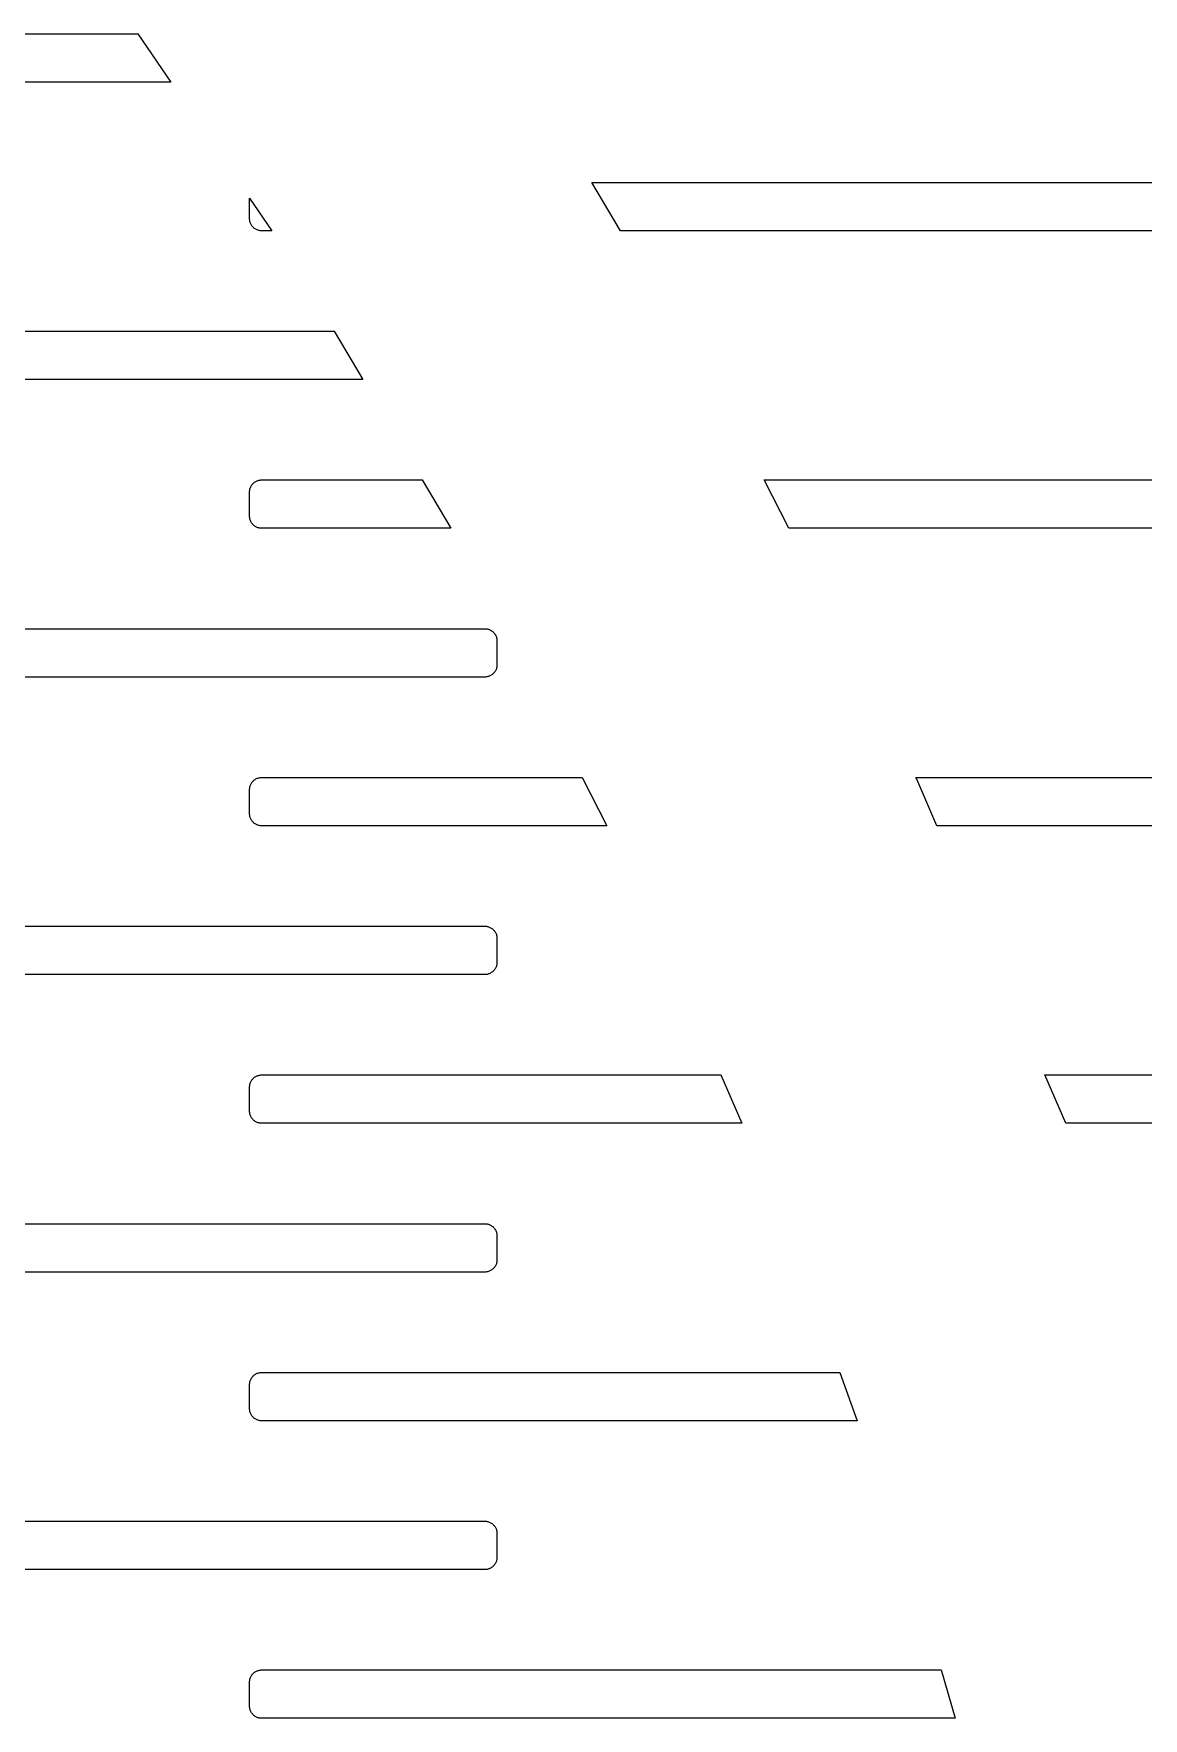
# Model space of a CAD drawing. Header units: metres. Extents: x -217 to 217, y -217 to 217.
# Drawn here: x 124.87 to 154.71, y 44.68 to 89.98 of the extents above; entities that cross this region are included whole.
import ezdxf

# ---------------------------------------------------------------- set-up
doc = ezdxf.new("R2010")
doc.units = ezdxf.units.M

msp = doc.modelspace()

# ---------------------------------------------------------------- linework, layer by layer
for p, q in [((106.003, 89.9778), (127.673, 89.9778)), ((127.673, 89.9778), (128.556, 88.6778)), ((128.556, 88.6778), (106.003, 88.6778)), ((140.649, 84.6778), (139.88, 85.9778)), ((139.88, 85.9778), (162.003, 85.9778)), ((130.678, 85.0028), (130.678, 85.5562)), ((130.678, 85.5562), (131.275, 84.6778)), ((130.678, 84.9824), (130.678, 85.0028)), ((130.68, 84.9621), (130.678, 84.9824)), ((130.684, 84.9419), (130.68, 84.9621)), ((130.688, 84.922), (130.684, 84.9419)), ((130.694, 84.9024), (130.688, 84.922)), ((130.701, 84.8831), (130.694, 84.9024)), ((130.709, 84.8644), (130.701, 84.8831)), ((130.718, 84.8462), (130.709, 84.8644)), ((130.728, 84.8287), (130.718, 84.8462)), ((130.74, 84.8118), (130.728, 84.8287)), ((130.752, 84.7956), (130.74, 84.8118)), ((130.766, 84.7803), (130.752, 84.7956)), ((130.78, 84.7659), (130.766, 84.7803)), ((130.796, 84.7524), (130.78, 84.7659)), ((130.812, 84.7399), (130.796, 84.7524)), ((130.829, 84.7284), (130.812, 84.7399)), ((130.846, 84.718), (130.829, 84.7284)), ((130.864, 84.7087), (130.846, 84.718)), ((130.883, 84.7006), (130.864, 84.7087)), ((130.902, 84.6937), (130.883, 84.7006)), ((130.922, 84.688), (130.902, 84.6937)), ((130.942, 84.6835), (130.922, 84.688)), ((130.962, 84.6804), (130.942, 84.6835)), ((130.982, 84.6784), (130.962, 84.6804)), ((131.003, 84.6778), (130.982, 84.6784)), ((131.275, 84.6778), (131.003, 84.6778)), ((162.003, 84.6778), (140.649, 84.6778)), ((106.003, 81.9778), (132.956, 81.9778)), ((132.956, 81.9778), (133.725, 80.6778)), ((133.725, 80.6778), (106.003, 80.6778)), ((130.812, 77.9157), (130.829, 77.9272)), ((130.829, 77.9272), (130.846, 77.9376)), ((130.846, 77.9376), (130.864, 77.9469)), ((130.864, 77.9469), (130.883, 77.955)), ((130.883, 77.955), (130.902, 77.9619)), ((130.902, 77.9619), (130.922, 77.9676)), ((130.922, 77.9676), (130.942, 77.972)), ((130.942, 77.972), (130.962, 77.9752)), ((130.962, 77.9752), (130.982, 77.9772)), ((130.982, 77.9772), (131.003, 77.9778)), ((131.003, 77.9778), (135.321, 77.9778)), ((135.321, 77.9778), (136.09, 76.6778)), ((145.179, 76.6778), (144.517, 77.9778)), ((144.517, 77.9778), (162.003, 77.9778)), ((130.678, 77.6732), (130.68, 77.6935)), ((130.678, 77.6528), (130.678, 77.6732)), ((130.678, 77.0028), (130.678, 77.6528)), ((130.68, 77.6935), (130.684, 77.7137)), ((130.684, 77.7137), (130.688, 77.7336)), ((130.688, 77.7336), (130.694, 77.7532)), ((130.694, 77.7532), (130.701, 77.7724)), ((130.701, 77.7724), (130.709, 77.7912)), ((130.709, 77.7912), (130.718, 77.8094)), ((130.718, 77.8094), (130.728, 77.8269)), ((130.728, 77.8269), (130.74, 77.8438)), ((130.74, 77.8438), (130.752, 77.86)), ((130.752, 77.86), (130.766, 77.8753)), ((130.766, 77.8753), (130.78, 77.8897)), ((130.78, 77.8897), (130.796, 77.9032)), ((130.796, 77.9032), (130.812, 77.9157)), ((130.678, 76.9824), (130.678, 77.0028)), ((130.68, 76.9621), (130.678, 76.9824)), ((130.684, 76.9419), (130.68, 76.9621)), ((130.688, 76.922), (130.684, 76.9419)), ((130.694, 76.9024), (130.688, 76.922)), ((130.701, 76.8831), (130.694, 76.9024)), ((130.709, 76.8644), (130.701, 76.8831)), ((130.718, 76.8462), (130.709, 76.8644)), ((130.728, 76.8287), (130.718, 76.8462)), ((130.74, 76.8118), (130.728, 76.8287)), ((130.752, 76.7956), (130.74, 76.8118)), ((130.766, 76.7803), (130.752, 76.7956)), ((130.78, 76.7659), (130.766, 76.7803)), ((130.796, 76.7524), (130.78, 76.7659)), ((130.812, 76.7399), (130.796, 76.7524)), ((130.829, 76.7284), (130.812, 76.7399)), ((130.846, 76.718), (130.829, 76.7284)), ((130.864, 76.7087), (130.846, 76.718)), ((130.883, 76.7006), (130.864, 76.7087)), ((130.902, 76.6937), (130.883, 76.7006)), ((130.922, 76.688), (130.902, 76.6937)), ((130.942, 76.6835), (130.922, 76.688)), ((130.962, 76.6804), (130.942, 76.6835)), ((130.982, 76.6784), (130.962, 76.6804)), ((131.003, 76.6778), (130.982, 76.6784)), ((136.09, 76.6778), (131.003, 76.6778)), ((162.003, 76.6778), (145.179, 76.6778)), ((106.003, 73.9778), (137.003, 73.9778)), ((137.003, 73.9778), (137.023, 73.9772)), ((137.023, 73.9772), (137.044, 73.9752)), ((137.044, 73.9752), (137.064, 73.972)), ((137.064, 73.972), (137.084, 73.9676)), ((137.084, 73.9676), (137.103, 73.9619)), ((137.103, 73.9619), (137.122, 73.955)), ((137.122, 73.955), (137.141, 73.9469)), ((137.141, 73.9469), (137.159, 73.9376)), ((137.159, 73.9376), (137.177, 73.9272)), ((137.177, 73.9272), (137.194, 73.9157)), ((137.194, 73.9157), (137.21, 73.9032)), ((137.21, 73.9032), (137.225, 73.8897)), ((137.225, 73.8897), (137.24, 73.8753)), ((137.24, 73.8753), (137.253, 73.86)), ((137.253, 73.86), (137.266, 73.8438)), ((137.266, 73.8438), (137.277, 73.8269)), ((137.277, 73.8269), (137.288, 73.8094)), ((137.288, 73.8094), (137.297, 73.7912)), ((137.297, 73.7912), (137.305, 73.7724)), ((137.305, 73.7724), (137.312, 73.7532)), ((137.312, 73.7532), (137.318, 73.7336)), ((137.318, 73.7336), (137.322, 73.7137)), ((137.322, 73.7137), (137.325, 73.6935)), ((137.325, 73.6935), (137.327, 73.6732)), ((137.327, 73.6732), (137.328, 73.6528)), ((137.328, 73.6528), (137.328, 73.0028)), ((137.322, 72.9419), (137.318, 72.922)), ((137.325, 72.9621), (137.322, 72.9419)), ((137.327, 72.9824), (137.325, 72.9621)), ((137.328, 73.0028), (137.327, 72.9824)), ((137.003, 72.6778), (106.003, 72.6778)), ((137.023, 72.6784), (137.003, 72.6778)), ((137.044, 72.6804), (137.023, 72.6784)), ((137.064, 72.6835), (137.044, 72.6804)), ((137.084, 72.688), (137.064, 72.6835)), ((137.103, 72.6937), (137.084, 72.688)), ((137.122, 72.7006), (137.103, 72.6937)), ((137.141, 72.7087), (137.122, 72.7006)), ((137.159, 72.718), (137.141, 72.7087)), ((137.177, 72.7284), (137.159, 72.718)), ((137.194, 72.7399), (137.177, 72.7284)), ((137.21, 72.7524), (137.194, 72.7399)), ((137.225, 72.7659), (137.21, 72.7524)), ((137.24, 72.7803), (137.225, 72.7659)), ((137.253, 72.7956), (137.24, 72.7803)), ((137.266, 72.8118), (137.253, 72.7956)), ((137.277, 72.8287), (137.266, 72.8118)), ((137.288, 72.8462), (137.277, 72.8287)), ((137.297, 72.8644), (137.288, 72.8462)), ((137.305, 72.8831), (137.297, 72.8644)), ((137.312, 72.9024), (137.305, 72.8831)), ((137.318, 72.922), (137.312, 72.9024)), ((130.694, 69.7532), (130.701, 69.7724)), ((130.701, 69.7724), (130.709, 69.7912)), ((130.709, 69.7912), (130.718, 69.8094)), ((130.718, 69.8094), (130.728, 69.8269)), ((130.728, 69.8269), (130.74, 69.8438)), ((130.74, 69.8438), (130.752, 69.86)), ((130.752, 69.86), (130.766, 69.8753)), ((130.766, 69.8753), (130.78, 69.8897)), ((130.78, 69.8897), (130.796, 69.9032)), ((130.796, 69.9032), (130.812, 69.9157)), ((130.812, 69.9157), (130.829, 69.9272)), ((130.829, 69.9272), (130.846, 69.9376)), ((130.846, 69.9376), (130.864, 69.9469)), ((130.864, 69.9469), (130.883, 69.955)), ((130.883, 69.955), (130.902, 69.9619)), ((130.902, 69.9619), (130.922, 69.9676)), ((130.922, 69.9676), (130.942, 69.972)), ((130.942, 69.972), (130.962, 69.9752)), ((130.962, 69.9752), (130.982, 69.9772)), ((130.982, 69.9772), (131.003, 69.9778)), ((131.003, 69.9778), (139.619, 69.9778)), ((139.619, 69.9778), (140.282, 68.6778)), ((148.616, 69.9333), (148.593, 69.9778)), ((148.593, 69.9778), (162.003, 69.9778)), ((149.159, 68.6778), (148.616, 69.9333)), ((130.678, 69.6732), (130.68, 69.6935)), ((130.678, 69.6528), (130.678, 69.6732)), ((130.678, 69.0028), (130.678, 69.6528)), ((130.68, 69.6935), (130.684, 69.7137)), ((130.684, 69.7137), (130.688, 69.7336)), ((130.688, 69.7336), (130.694, 69.7532)), ((130.678, 68.9824), (130.678, 69.0028)), ((130.68, 68.9621), (130.678, 68.9824)), ((130.684, 68.9419), (130.68, 68.9621)), ((130.688, 68.922), (130.684, 68.9419)), ((130.694, 68.9024), (130.688, 68.922)), ((130.701, 68.8831), (130.694, 68.9024)), ((130.709, 68.8644), (130.701, 68.8831)), ((130.718, 68.8462), (130.709, 68.8644)), ((130.728, 68.8287), (130.718, 68.8462)), ((130.74, 68.8118), (130.728, 68.8287)), ((130.752, 68.7956), (130.74, 68.8118)), ((130.766, 68.7803), (130.752, 68.7956)), ((130.78, 68.7659), (130.766, 68.7803)), ((130.796, 68.7524), (130.78, 68.7659)), ((130.812, 68.7399), (130.796, 68.7524)), ((130.829, 68.7284), (130.812, 68.7399)), ((130.846, 68.718), (130.829, 68.7284)), ((130.864, 68.7087), (130.846, 68.718)), ((130.883, 68.7006), (130.864, 68.7087)), ((130.902, 68.6937), (130.883, 68.7006)), ((130.922, 68.688), (130.902, 68.6937)), ((130.942, 68.6835), (130.922, 68.688)), ((130.962, 68.6804), (130.942, 68.6835)), ((130.982, 68.6784), (130.962, 68.6804)), ((131.003, 68.6778), (130.982, 68.6784)), ((140.282, 68.6778), (131.003, 68.6778)), ((162.003, 68.6778), (149.159, 68.6778)), ((106.003, 65.9778), (137.003, 65.9778)), ((137.003, 65.9778), (137.023, 65.9772)), ((137.023, 65.9772), (137.044, 65.9752)), ((137.044, 65.9752), (137.064, 65.972)), ((137.064, 65.972), (137.084, 65.9676)), ((137.084, 65.9676), (137.103, 65.9619)), ((137.103, 65.9619), (137.122, 65.955)), ((137.122, 65.955), (137.141, 65.9469)), ((137.141, 65.9469), (137.159, 65.9376)), ((137.159, 65.9376), (137.177, 65.9272)), ((137.177, 65.9272), (137.194, 65.9157)), ((137.194, 65.9157), (137.21, 65.9032)), ((137.21, 65.9032), (137.225, 65.8897)), ((137.225, 65.8897), (137.24, 65.8753)), ((137.24, 65.8753), (137.253, 65.86)), ((137.253, 65.86), (137.266, 65.8438)), ((137.266, 65.8438), (137.277, 65.8269)), ((137.277, 65.8269), (137.288, 65.8094)), ((137.288, 65.8094), (137.297, 65.7912)), ((137.297, 65.7912), (137.305, 65.7724)), ((137.305, 65.7724), (137.312, 65.7532)), ((137.312, 65.7532), (137.318, 65.7336)), ((137.318, 65.7336), (137.322, 65.7137)), ((137.322, 65.7137), (137.325, 65.6935)), ((137.325, 65.6935), (137.327, 65.6732)), ((137.327, 65.6732), (137.328, 65.6528)), ((137.328, 65.6528), (137.328, 65.0028)), ((137.24, 64.7803), (137.225, 64.7659)), ((137.253, 64.7956), (137.24, 64.7803)), ((137.266, 64.8118), (137.253, 64.7956)), ((137.277, 64.8287), (137.266, 64.8118)), ((137.288, 64.8462), (137.277, 64.8287)), ((137.297, 64.8644), (137.288, 64.8462)), ((137.305, 64.8831), (137.297, 64.8644)), ((137.312, 64.9024), (137.305, 64.8831)), ((137.318, 64.922), (137.312, 64.9024)), ((137.322, 64.9419), (137.318, 64.922)), ((137.325, 64.9621), (137.322, 64.9419)), ((137.327, 64.9824), (137.325, 64.9621)), ((137.328, 65.0028), (137.327, 64.9824)), ((137.003, 64.6778), (106.003, 64.6778)), ((137.023, 64.6784), (137.003, 64.6778)), ((137.044, 64.6804), (137.023, 64.6784)), ((137.064, 64.6835), (137.044, 64.6804)), ((137.084, 64.688), (137.064, 64.6835)), ((137.103, 64.6937), (137.084, 64.688)), ((137.122, 64.7006), (137.103, 64.6937)), ((137.141, 64.7087), (137.122, 64.7006)), ((137.159, 64.718), (137.141, 64.7087)), ((137.177, 64.7284), (137.159, 64.718)), ((137.194, 64.7399), (137.177, 64.7284)), ((137.21, 64.7524), (137.194, 64.7399)), ((137.225, 64.7659), (137.21, 64.7524)), ((130.678, 61.6732), (130.68, 61.6935)), ((130.678, 61.6528), (130.678, 61.6732)), ((130.678, 61.0028), (130.678, 61.6528)), ((130.68, 61.6935), (130.684, 61.7137)), ((130.684, 61.7137), (130.688, 61.7336)), ((130.688, 61.7336), (130.694, 61.7532)), ((130.694, 61.7532), (130.701, 61.7724)), ((130.701, 61.7724), (130.709, 61.7912)), ((130.709, 61.7912), (130.718, 61.8094)), ((130.718, 61.8094), (130.728, 61.8269)), ((130.728, 61.8269), (130.74, 61.8438)), ((130.74, 61.8438), (130.752, 61.86)), ((130.752, 61.86), (130.766, 61.8753)), ((130.766, 61.8753), (130.78, 61.8897)), ((130.78, 61.8897), (130.796, 61.9032)), ((130.796, 61.9032), (130.812, 61.9157)), ((130.812, 61.9157), (130.829, 61.9272)), ((130.829, 61.9272), (130.846, 61.9376)), ((130.846, 61.9376), (130.864, 61.9469)), ((130.864, 61.9469), (130.883, 61.955)), ((130.883, 61.955), (130.902, 61.9619)), ((130.902, 61.9619), (130.922, 61.9676)), ((130.922, 61.9676), (130.942, 61.972)), ((130.942, 61.972), (130.962, 61.9752)), ((130.962, 61.9752), (130.982, 61.9772)), ((130.982, 61.9772), (131.003, 61.9778)), ((131.003, 61.9778), (143.346, 61.9778)), ((143.346, 61.9778), (143.909, 60.6778)), ((152.621, 60.6778), (152.059, 61.9778)), ((152.059, 61.9778), (162.003, 61.9778)), ((130.678, 60.9824), (130.678, 61.0028)), ((130.68, 60.9621), (130.678, 60.9824)), ((130.684, 60.9419), (130.68, 60.9621)), ((130.688, 60.922), (130.684, 60.9419)), ((130.694, 60.9024), (130.688, 60.922)), ((130.701, 60.8831), (130.694, 60.9024)), ((130.709, 60.8644), (130.701, 60.8831)), ((130.718, 60.8462), (130.709, 60.8644)), ((130.728, 60.8286), (130.718, 60.8462)), ((130.74, 60.8118), (130.728, 60.8286)), ((130.752, 60.7956), (130.74, 60.8118)), ((130.766, 60.7803), (130.752, 60.7956)), ((130.78, 60.7659), (130.766, 60.7803)), ((130.796, 60.7524), (130.78, 60.7659)), ((130.812, 60.7399), (130.796, 60.7524)), ((130.829, 60.7284), (130.812, 60.7399)), ((130.846, 60.718), (130.829, 60.7284)), ((130.864, 60.7087), (130.846, 60.718)), ((130.883, 60.7006), (130.864, 60.7087)), ((130.902, 60.6937), (130.883, 60.7006)), ((130.922, 60.688), (130.902, 60.6937)), ((130.942, 60.6835), (130.922, 60.688)), ((130.962, 60.6804), (130.942, 60.6835)), ((130.982, 60.6784), (130.962, 60.6804)), ((131.003, 60.6778), (130.982, 60.6784)), ((143.909, 60.6778), (131.003, 60.6778)), ((162.003, 60.6778), (152.621, 60.6778)), ((106.003, 57.9778), (137.003, 57.9778)), ((137.003, 57.9778), (137.023, 57.9772)), ((137.023, 57.9772), (137.044, 57.9752)), ((137.044, 57.9752), (137.064, 57.972)), ((137.064, 57.972), (137.084, 57.9676)), ((137.084, 57.9676), (137.103, 57.9619)), ((137.103, 57.9619), (137.122, 57.955)), ((137.122, 57.955), (137.141, 57.9469)), ((137.141, 57.9469), (137.159, 57.9376)), ((137.159, 57.9376), (137.177, 57.9272)), ((137.177, 57.9272), (137.194, 57.9157)), ((137.194, 57.9157), (137.21, 57.9032)), ((137.21, 57.9032), (137.225, 57.8897)), ((137.225, 57.8897), (137.24, 57.8753)), ((137.24, 57.8753), (137.253, 57.86)), ((137.253, 57.86), (137.266, 57.8438)), ((137.266, 57.8438), (137.277, 57.8269)), ((137.277, 57.8269), (137.288, 57.8094)), ((137.288, 57.8094), (137.297, 57.7912)), ((137.297, 57.7912), (137.305, 57.7724)), ((137.305, 57.7724), (137.312, 57.7532)), ((137.312, 57.7532), (137.318, 57.7336)), ((137.318, 57.7336), (137.322, 57.7137)), ((137.322, 57.7137), (137.325, 57.6935)), ((137.325, 57.6935), (137.327, 57.6732)), ((137.327, 57.6732), (137.328, 57.6528)), ((137.328, 57.6528), (137.328, 57.0028)), ((137.003, 56.6778), (106.003, 56.6778)), ((137.023, 56.6784), (137.003, 56.6778)), ((137.044, 56.6804), (137.023, 56.6784)), ((137.064, 56.6835), (137.044, 56.6804)), ((137.084, 56.688), (137.064, 56.6835)), ((137.103, 56.6937), (137.084, 56.688)), ((137.122, 56.7006), (137.103, 56.6937)), ((137.141, 56.7087), (137.122, 56.7006)), ((137.159, 56.718), (137.141, 56.7087)), ((137.177, 56.7284), (137.159, 56.718)), ((137.194, 56.7399), (137.177, 56.7284)), ((137.21, 56.7524), (137.194, 56.7399)), ((137.225, 56.7659), (137.21, 56.7524)), ((137.24, 56.7803), (137.225, 56.7659)), ((137.253, 56.7956), (137.24, 56.7803)), ((137.266, 56.8118), (137.253, 56.7956)), ((137.277, 56.8286), (137.266, 56.8118)), ((137.288, 56.8462), (137.277, 56.8286)), ((137.297, 56.8644), (137.288, 56.8462)), ((137.305, 56.8831), (137.297, 56.8644)), ((137.312, 56.9024), (137.305, 56.8831)), ((137.318, 56.922), (137.312, 56.9024)), ((137.322, 56.9419), (137.318, 56.922)), ((137.325, 56.9621), (137.322, 56.9419)), ((137.327, 56.9824), (137.325, 56.9621)), ((137.328, 57.0028), (137.327, 56.9824)), ((130.796, 53.9032), (130.812, 53.9157)), ((130.812, 53.9157), (130.829, 53.9272)), ((130.829, 53.9272), (130.846, 53.9376)), ((130.846, 53.9376), (130.864, 53.9469)), ((130.864, 53.9469), (130.883, 53.955)), ((130.883, 53.955), (130.902, 53.9619)), ((130.902, 53.9619), (130.922, 53.9676)), ((130.922, 53.9676), (130.942, 53.972)), ((130.942, 53.972), (130.962, 53.9752)), ((130.962, 53.9752), (130.982, 53.9772)), ((130.982, 53.9772), (131.003, 53.9778)), ((131.003, 53.9778), (146.55, 53.9778)), ((146.55, 53.9778), (147.018, 52.6778)), ((130.678, 53.6732), (130.68, 53.6935)), ((130.678, 53.6528), (130.678, 53.6732)), ((130.678, 53.0028), (130.678, 53.6528)), ((130.68, 53.6935), (130.684, 53.7137)), ((130.684, 53.7137), (130.688, 53.7336)), ((130.688, 53.7336), (130.694, 53.7532)), ((130.694, 53.7532), (130.701, 53.7724)), ((130.701, 53.7724), (130.709, 53.7912)), ((130.709, 53.7912), (130.718, 53.8094)), ((130.718, 53.8094), (130.728, 53.8269)), ((130.728, 53.8269), (130.74, 53.8438)), ((130.74, 53.8438), (130.752, 53.86)), ((130.752, 53.86), (130.766, 53.8753)), ((130.766, 53.8753), (130.78, 53.8897)), ((130.78, 53.8897), (130.796, 53.9032)), ((130.678, 52.9824), (130.678, 53.0028)), ((130.68, 52.9621), (130.678, 52.9824)), ((130.684, 52.9419), (130.68, 52.9621)), ((130.688, 52.922), (130.684, 52.9419)), ((130.694, 52.9024), (130.688, 52.922)), ((130.701, 52.8831), (130.694, 52.9024)), ((130.709, 52.8644), (130.701, 52.8831)), ((130.718, 52.8462), (130.709, 52.8644)), ((130.728, 52.8286), (130.718, 52.8462)), ((130.74, 52.8118), (130.728, 52.8286)), ((130.752, 52.7956), (130.74, 52.8118)), ((130.766, 52.7803), (130.752, 52.7956)), ((130.78, 52.7659), (130.766, 52.7803)), ((130.796, 52.7524), (130.78, 52.7659)), ((130.812, 52.7399), (130.796, 52.7524)), ((130.829, 52.7284), (130.812, 52.7399)), ((130.846, 52.718), (130.829, 52.7284)), ((130.864, 52.7087), (130.846, 52.718)), ((130.883, 52.7006), (130.864, 52.7087)), ((130.902, 52.6937), (130.883, 52.7006)), ((130.922, 52.688), (130.902, 52.6937)), ((130.942, 52.6835), (130.922, 52.688)), ((130.962, 52.6804), (130.942, 52.6835)), ((130.982, 52.6784), (130.962, 52.6804)), ((131.003, 52.6778), (130.982, 52.6784)), ((147.018, 52.6778), (131.003, 52.6778)), ((106.003, 49.9778), (137.003, 49.9778)), ((137.003, 49.9778), (137.023, 49.9772)), ((137.023, 49.9772), (137.044, 49.9752)), ((137.044, 49.9752), (137.064, 49.972)), ((137.064, 49.972), (137.084, 49.9676)), ((137.084, 49.9676), (137.103, 49.9619)), ((137.103, 49.9619), (137.122, 49.955)), ((137.122, 49.955), (137.141, 49.9469)), ((137.141, 49.9469), (137.159, 49.9376)), ((137.159, 49.9376), (137.177, 49.9272)), ((137.177, 49.9272), (137.194, 49.9157)), ((137.194, 49.9157), (137.21, 49.9032)), ((137.21, 49.9032), (137.225, 49.8897)), ((137.225, 49.8897), (137.24, 49.8753)), ((137.24, 49.8753), (137.253, 49.86)), ((137.253, 49.86), (137.266, 49.8438)), ((137.266, 49.8438), (137.277, 49.8269)), ((137.277, 49.8269), (137.288, 49.8094)), ((137.288, 49.8094), (137.297, 49.7912)), ((137.297, 49.7912), (137.305, 49.7724)), ((137.305, 49.7724), (137.312, 49.7532)), ((137.312, 49.7532), (137.318, 49.7336)), ((137.318, 49.7336), (137.322, 49.7137)), ((137.322, 49.7137), (137.325, 49.6935)), ((137.325, 49.6935), (137.327, 49.6732)), ((137.327, 49.6732), (137.328, 49.6528)), ((137.328, 49.6528), (137.328, 49.0028)), ((137.322, 48.9419), (137.318, 48.922)), ((137.325, 48.9621), (137.322, 48.9419)), ((137.327, 48.9824), (137.325, 48.9621)), ((137.328, 49.0028), (137.327, 48.9824)), ((137.003, 48.6778), (106.003, 48.6778)), ((137.023, 48.6784), (137.003, 48.6778)), ((137.044, 48.6804), (137.023, 48.6784)), ((137.064, 48.6835), (137.044, 48.6804)), ((137.084, 48.688), (137.064, 48.6835)), ((137.103, 48.6937), (137.084, 48.688)), ((137.122, 48.7006), (137.103, 48.6937)), ((137.141, 48.7087), (137.122, 48.7006)), ((137.159, 48.718), (137.141, 48.7087)), ((137.177, 48.7284), (137.159, 48.718)), ((137.194, 48.7399), (137.177, 48.7284)), ((137.21, 48.7524), (137.194, 48.7399)), ((137.225, 48.7659), (137.21, 48.7524)), ((137.24, 48.7803), (137.225, 48.7659)), ((137.253, 48.7956), (137.24, 48.7803)), ((137.266, 48.8118), (137.253, 48.7956)), ((137.277, 48.8286), (137.266, 48.8118)), ((137.288, 48.8462), (137.277, 48.8286)), ((137.297, 48.8644), (137.288, 48.8462)), ((137.305, 48.8831), (137.297, 48.8644)), ((137.312, 48.9024), (137.305, 48.8831)), ((137.318, 48.922), (137.312, 48.9024)), ((130.688, 45.7336), (130.694, 45.7532)), ((130.694, 45.7532), (130.701, 45.7724)), ((130.701, 45.7724), (130.709, 45.7912)), ((130.709, 45.7912), (130.718, 45.8094)), ((130.718, 45.8094), (130.728, 45.8269)), ((130.728, 45.8269), (130.74, 45.8438)), ((130.74, 45.8438), (130.752, 45.86)), ((130.752, 45.86), (130.766, 45.8753)), ((130.766, 45.8753), (130.78, 45.8897)), ((130.78, 45.8897), (130.796, 45.9032)), ((130.796, 45.9032), (130.812, 45.9157)), ((130.812, 45.9157), (130.829, 45.9272)), ((130.829, 45.9272), (130.846, 45.9376)), ((130.846, 45.9376), (130.864, 45.9469)), ((130.864, 45.9469), (130.883, 45.955)), ((130.883, 45.955), (130.902, 45.9619)), ((130.902, 45.9619), (130.922, 45.9676)), ((130.922, 45.9676), (130.942, 45.972)), ((130.942, 45.972), (130.962, 45.9752)), ((130.962, 45.9752), (130.982, 45.9772)), ((130.982, 45.9772), (131.003, 45.9778)), ((131.003, 45.9778), (149.27, 45.9778)), ((149.27, 45.9778), (149.648, 44.6778)), ((130.678, 45.6732), (130.68, 45.6935)), ((130.678, 45.6528), (130.678, 45.6732)), ((130.678, 45.0028), (130.678, 45.6528)), ((130.68, 45.6935), (130.684, 45.7137)), ((130.684, 45.7137), (130.688, 45.7336)), ((130.678, 44.9824), (130.678, 45.0028)), ((130.68, 44.9621), (130.678, 44.9824)), ((130.684, 44.9419), (130.68, 44.9621)), ((130.688, 44.922), (130.684, 44.9419)), ((130.694, 44.9024), (130.688, 44.922)), ((130.701, 44.8831), (130.694, 44.9024)), ((130.709, 44.8644), (130.701, 44.8831)), ((130.718, 44.8462), (130.709, 44.8644)), ((130.728, 44.8286), (130.718, 44.8462)), ((130.74, 44.8118), (130.728, 44.8286)), ((130.752, 44.7956), (130.74, 44.8118)), ((130.766, 44.7803), (130.752, 44.7956)), ((130.78, 44.7659), (130.766, 44.7803)), ((130.796, 44.7524), (130.78, 44.7659)), ((130.812, 44.7399), (130.796, 44.7524)), ((130.829, 44.7284), (130.812, 44.7399)), ((130.846, 44.718), (130.829, 44.7284)), ((130.864, 44.7087), (130.846, 44.718)), ((130.883, 44.7006), (130.864, 44.7087)), ((130.902, 44.6937), (130.883, 44.7006)), ((130.922, 44.688), (130.902, 44.6937)), ((130.942, 44.6835), (130.922, 44.688)), ((130.962, 44.6804), (130.942, 44.6835)), ((130.982, 44.6784), (130.962, 44.6804)), ((131.003, 44.6778), (130.982, 44.6784)), ((149.648, 44.6778), (131.003, 44.6778))]:
    msp.add_line(p, q)

doc.saveas('drawing.dxf')
